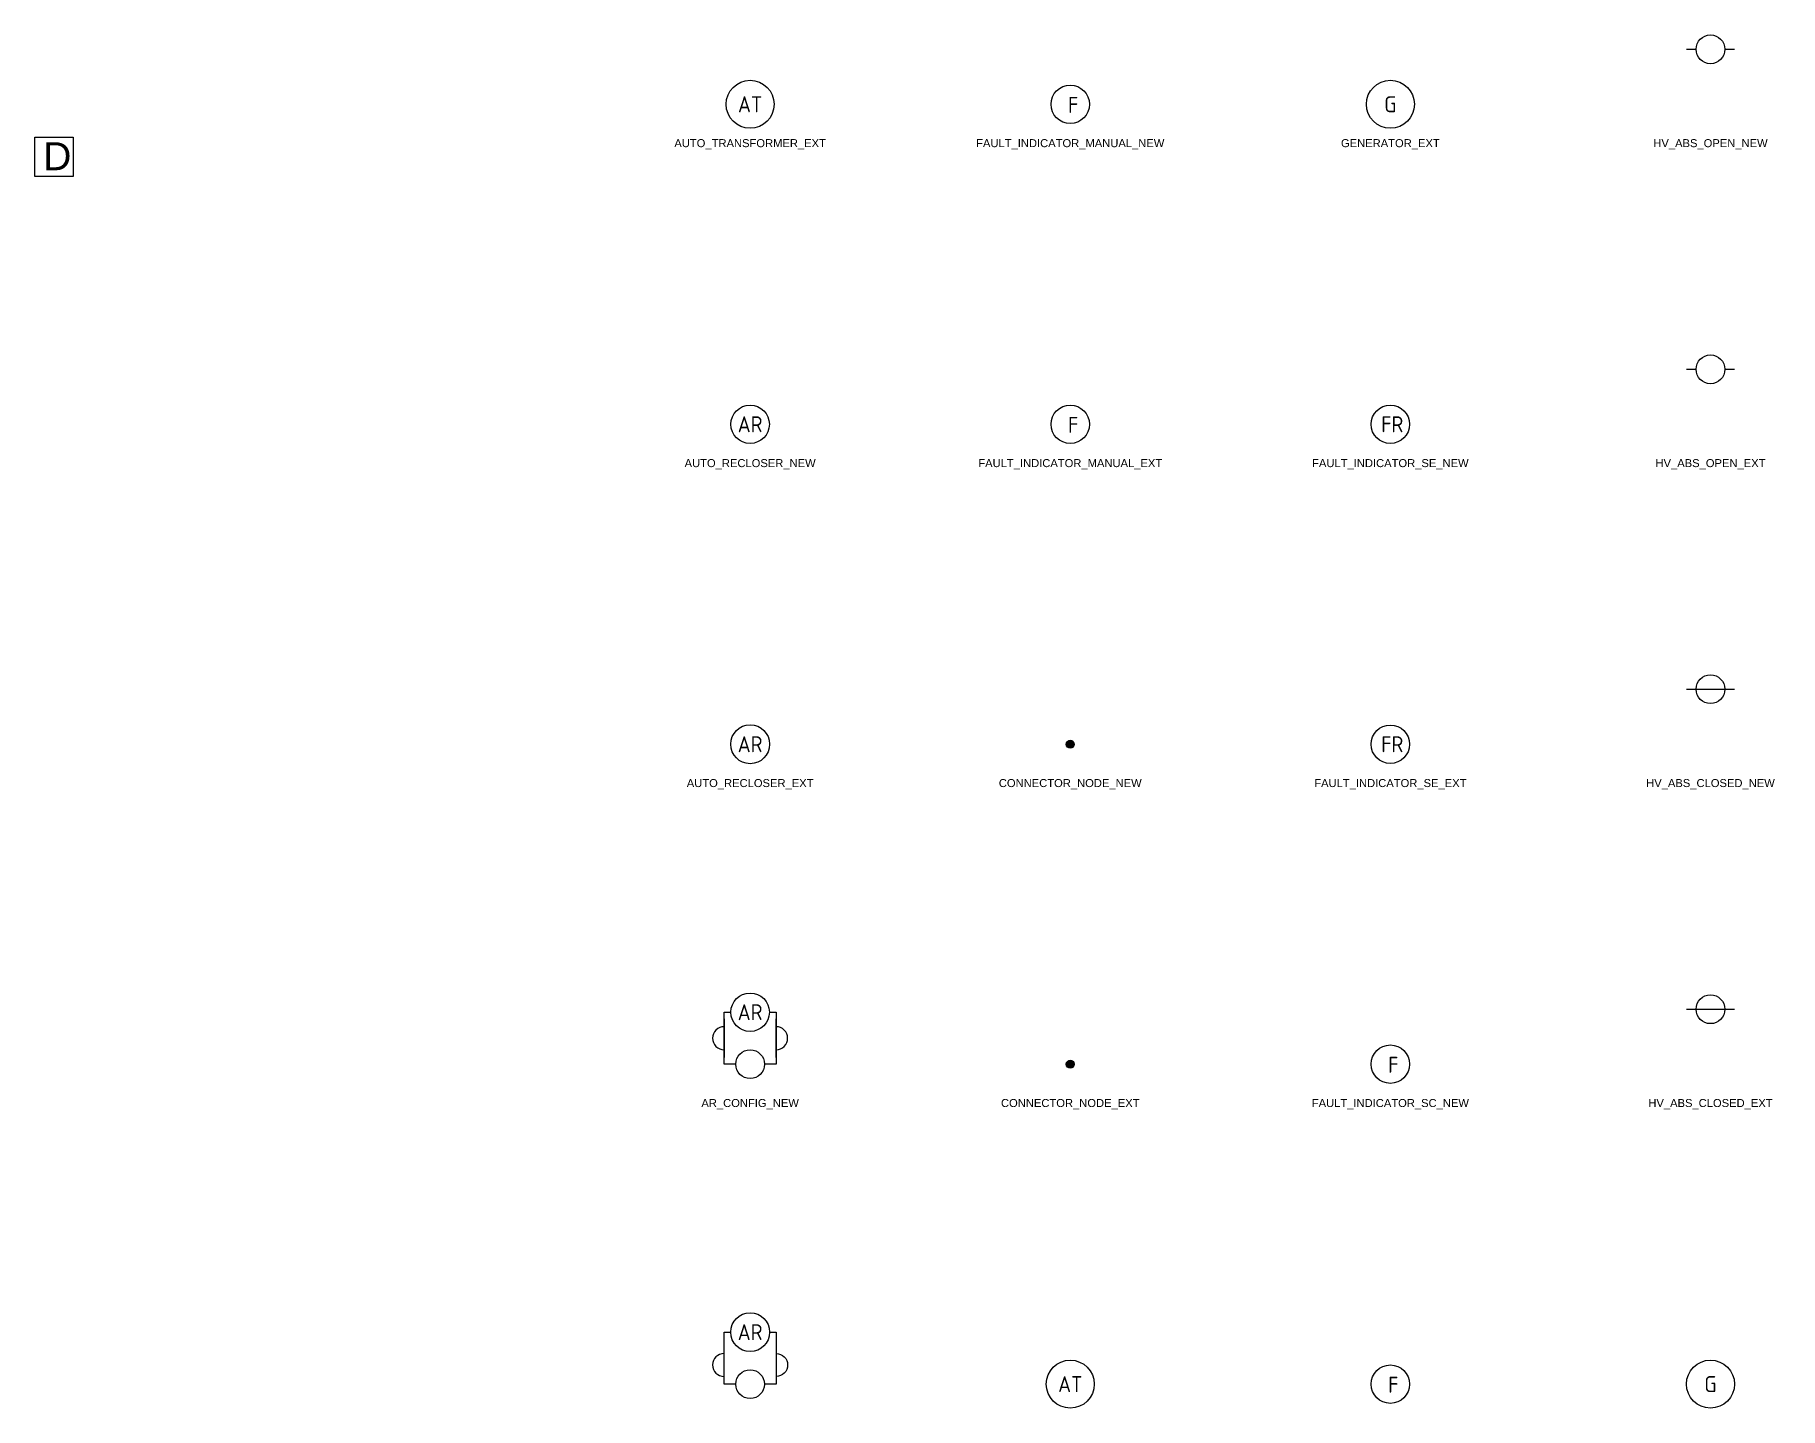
# Model space of a CAD drawing. Header units: metres. Extents: x -282 to 3977, y 160 to 949.
# Drawn here: x -50.1 to 168, y 650.9 to 822.6 of the extents above; entities that cross this region are included whole.
import ezdxf
from ezdxf.enums import TextEntityAlignment as Align

# ---------------------------------------------------------------- set-up
doc = ezdxf.new("R2010")
doc.units = ezdxf.units.M
doc.layers.get('0').update_dxf_attribs({"color": 6})
for name, color, linetype in [('Equip_HV_NEW', 2, 'Continuous'), ('Equip_SP_HV_EXT', 7, 'Continuous'), ('Equip_SP_HV_NEW', 2, 'Continuous'), ('Notes', 7, 'Continuous'), ('Notes_SP_MISC', 7, 'Continuous')]:
    doc.layers.add(name, color=color, linetype=linetype)
doc.styles.add('ARIAL', font='ARIAL.TTF', dxfattribs={"height": 2})
doc.styles.add('HVSW_LABEL', font='ARIAL.TTF', dxfattribs={"height": 3.5})
doc.styles.add('iecISOCP', font='isocp.shx')
doc.styles.add('iecRoadName', font='ARIAL.TTF', dxfattribs={"height": 3.5})
doc.styles.get("Standard").update_dxf_attribs({"font": 'ARIAL.TTF'})
doc.styles.add('SWITCH_LABEL', font='ARIAL.TTF', dxfattribs={"height": 2.5})

# ---------------------------------------------------------------- blocks, each defined once
blk = doc.blocks.new('*U115')
for points in [[(-1.79, 0), (-3.25, 0), (-3.25, 6.5), (-2.43, 6.5)], [(2.43, 6.5), (3.25, 6.5), (3.25, 0), (1.79, 0)]]:
    blk.add_lwpolyline(points)
at = {"flags": 128}
for points in [[(-3.25, 3.84, 1), (-3.25, 0.96, 1)], [(3.25, 3.84, -1), (3.25, 0.96, -0.170677)]]:
    blk.add_lwpolyline(points, format="xyb", dxfattribs=at)
for centre, radius in [((0, 6.5), 2.43), ((0, 0), 1.79)]:
    blk.add_circle(centre, radius)
at = {"insert": (0, 6.5), "char_height": 2, "width": 3.6298, "attachment_point": 5}
blk.add_mtext('{\\Fisocp|c0;AR}', dxfattribs=at)
at = {"style": 'ARIAL', "flags": 8}
blk.add_attdef('ASSET_NUM2', text='', height=2.5, dxfattribs=at).set_placement((0, 9.41), align=Align.BOTTOM_CENTER)
blk.add_attdef('ASSET_NUM1', text='', height=2.5, dxfattribs=at).set_placement((-6.4, 2.34), align=Align.MIDDLE_RIGHT)
blk.add_attdef('ASSET_NUM3', text='', height=2.5, dxfattribs=at).set_placement((5.71, 2.38), align=Align.MIDDLE_LEFT)
at = {"flags": 1}
blk.add_attdef('Z', (-3.25, 0), '', height=0.2, dxfattribs=at)
at = {"style": 'ARIAL', "flags": 8}
blk.add_attdef('ASSET_NUM4', text='', height=2.5, dxfattribs=at).set_placement((0, -3.1), align=Align.TOP_CENTER)
blk = doc.blocks.new('*U99')
for p, q in [((-6, 0), (-4.8, 0)), ((-1.2, 0), (0, 0))]:
    blk.add_line(p, q)
blk.add_circle((-3, 0), 1.8)
for tag, height, flags, p in [('ASSET_NUM', 3.5, 8, (2, 2)), ('STREET_CODE', 0.2, 9, (1.5, 0)), ('ACTUAL_STATUS', 0.2, 9, (1.5, -0.2)), ('CONSTRUCTED_VOLTAGE', 0.2, 9, (1.5, -0.4)), ('OPERATING_VOLTAGE', 0.2, 9, (1.5, -0.8)), ('ORIENTATION', 0.2, 9, (1.5, -1)), ('OWNED_BY', 0.2, 9, (1.5, -1.2)), ('STATE', 0.2, 9, (1.5, -1.4)), ('SWITCH_TYPE', 0.2, 9, (1.5, -1.6)), ('SUBURB', 0.2, 9, (1.5, -2.2)), ('NO_PHASES', 0.2, 9, (1.5, -0.6)), ('USAGE', 0.2, 9, (1.5, -1.8)), ('LEGEND', 0.2, 9, (1.5, -2)), ('STREETNAME', 0.2, 9, (1.5, -2.4)), ('OPERATED_BY', 0.2, 9, (1.5, -3.2)), ('Z', 0.2, 1, (1.5, -3.6)), ('LOCATION', 0.2, 9, (1.5, -2.6)), ('NOTES', 0.2, 9, (1.5, -2.8)), ('MAINTAINED_BY', 0.2, 9, (1.5, -3)), ('LABEL_ALIGNMENT', 0.2, 9, (1.5, -3.4))]:
    blk.add_attdef(tag, text='', height=height, dxfattribs=dict(flags=flags)).set_placement(p, align=Align.MIDDLE_LEFT)
blk = doc.blocks.new('*U107')
blk.add_line((0, 0), (-4.8, 0))
blk.add_lwpolyline([(-0.96, 0, 0.414214), (-2.4, 1.44, 0.414214), (-3.84, 0)], format="xyb")
for tag, height, flags, p in [('ASSET_NUM', 3.5, 8, (2, 2)), ('STREET_CODE', 0.2, 9, (1.5, 0)), ('ACTUAL_STATUS', 0.2, 9, (1.5, -0.2)), ('CONSTRUCTED_VOLTAGE', 0.2, 9, (1.5, -0.4)), ('OPERATING_VOLTAGE', 0.2, 9, (1.5, -0.8)), ('ORIENTATION', 0.2, 9, (1.5, -1)), ('OWNED_BY', 0.2, 9, (1.5, -1.2)), ('OPERATED_BY', 0.2, 9, (1.5, -1.4)), ('STATE', 0.2, 9, (1.5, -1.8)), ('SWITCH_TYPE', 0.2, 9, (1.5, -2)), ('NO_PHASES', 0.2, 9, (1.5, -0.6)), ('MAINTAINED_BY', 0.2, 9, (1.5, -1.6)), ('USAGE', 0.2, 9, (1.5, -2.2)), ('SUBURB', 0.2, 9, (1.5, -2.6)), ('STREETNAME', 0.2, 9, (1.5, -2.8)), ('Z', 0.2, 1, (1.5, -3.6)), ('LEGEND', 0.2, 9, (1.5, -2.4)), ('LOCATION', 0.2, 9, (1.5, -3)), ('NOTES', 0.2, 9, (1.5, -3.2)), ('LABEL_ALIGNMENT', 0.2, 9, (1.5, -3.4))]:
    blk.add_attdef(tag, text='', height=height, dxfattribs=dict(flags=flags)).set_placement(p, align=Align.MIDDLE_LEFT)
blk = doc.blocks.new('*U108')
blk.add_line((0, 0), (-4.8, 0))
blk.add_lwpolyline([(-0.96, 0, 0.414214), (-2.4, 1.44, 0.414214), (-3.84, 0)], format="xyb")
for tag, height, flags, p in [('ASSET_NUM', 3.5, 8, (2, 2)), ('STREET_CODE', 0.2, 9, (1.5, 0)), ('ACTUAL_STATUS', 0.2, 9, (1.5, -0.2)), ('CONSTRUCTED_VOLTAGE', 0.2, 9, (1.5, -0.4)), ('OPERATING_VOLTAGE', 0.2, 9, (1.5, -0.8)), ('ORIENTATION', 0.2, 9, (1.5, -1)), ('OWNED_BY', 0.2, 9, (1.5, -1.2)), ('OPERATED_BY', 0.2, 9, (1.5, -1.4)), ('STATE', 0.2, 9, (1.5, -1.8)), ('SWITCH_TYPE', 0.2, 9, (1.5, -2)), ('NO_PHASES', 0.2, 9, (1.5, -0.6)), ('MAINTAINED_BY', 0.2, 9, (1.5, -1.6)), ('USAGE', 0.2, 9, (1.5, -2.2)), ('SUBURB', 0.2, 9, (1.5, -2.6)), ('STREETNAME', 0.2, 9, (1.5, -2.8)), ('Z', 0.2, 1, (1.5, -3.6)), ('LEGEND', 0.2, 9, (1.5, -2.4)), ('LOCATION', 0.2, 9, (1.5, -3)), ('NOTES', 0.2, 9, (1.5, -3.2)), ('LABEL_ALIGNMENT', 0.2, 9, (1.5, -3.4))]:
    blk.add_attdef(tag, text='', height=height, dxfattribs=dict(flags=flags)).set_placement(p, align=Align.MIDDLE_LEFT)
blk = doc.blocks.new('*U92')
blk.add_wipeout([(0, 2.4), (-0.3, 2.38), (-0.6, 2.32), (-0.88, 2.23), (-1.16, 2.1), (-1.41, 1.94), (-1.64, 1.75), (-1.85, 1.53), (-2.03, 1.29), (-2.17, 1.02), (-2.28, 0.74), (-2.36, 0.45), (-2.4, 0.15), (-2.4, -0.15), (-2.36, -0.45), (-2.28, -0.74), (-2.17, -1.02), (-2.03, -1.29), (-1.85, -1.53), (-1.64, -1.75), (-1.41, -1.94), (-1.16, -2.1), (-0.88, -2.23), (-0.6, -2.32), (-0.3, -2.38), (0, -2.4), (0.3, -2.38), (0.6, -2.32), (0.88, -2.23), (1.16, -2.1), (1.41, -1.94), (1.64, -1.75), (1.85, -1.53), (2.03, -1.29), (2.17, -1.02), (2.28, -0.74), (2.36, -0.45), (2.4, -0.15), (2.4, 0.15), (2.36, 0.45), (2.28, 0.74), (2.17, 1.02), (2.03, 1.29), (1.85, 1.53), (1.64, 1.75), (1.41, 1.94), (1.16, 2.1), (0.88, 2.23), (0.6, 2.32), (0.3, 2.38)])
blk.add_circle((0, 0), 2.4)
at = {"insert": (0, 0), "char_height": 2, "width": 3.6298, "attachment_point": 5}
blk.add_mtext('{\\Fisocp|c0;AR}', dxfattribs=at)
for tag, height, flags, p in [('ASSET_NUM', 2.5, 8, (2, 2)), ('STREET_CODE', 0.2, 9, (1.5, 0)), ('CONSTRUCTED_VOLTAGE', 0.2, 9, (1.5, -0.2)), ('OPERATING_VOLTAGE', 0.2, 9, (1.5, -0.6)), ('ORIENTATION', 0.2, 9, (1.5, -0.8)), ('OWNED_BY', 0.2, 9, (1.5, -1)), ('OPERATED_BY', 0.2, 9, (1.5, -1.2)), ('STATE', 0.2, 9, (1.5, -1.6)), ('SUBURB', 0.2, 9, (1.5, -2.2)), ('NO_PHASES', 0.2, 9, (1.5, -0.4)), ('MAINTAINED_BY', 0.2, 9, (1.5, -1.4)), ('USAGE', 0.2, 9, (1.5, -1.8)), ('LEGEND', 0.2, 9, (1.5, -2)), ('ACTUAL_STATUS', 0.2, 9, (1.5, -3.2)), ('STREETNAME', 0.2, 9, (1.5, -2.4)), ('Z', 0.2, 1, (1.5, -3.4)), ('LOCATION', 0.2, 9, (1.5, -2.6)), ('NOTES', 0.2, 9, (1.5, -2.8)), ('LABEL_ALIGNMENT', 0.2, 9, (1.5, -3))]:
    blk.add_attdef(tag, text='', height=height, dxfattribs=dict(flags=flags)).set_placement(p, align=Align.MIDDLE_LEFT)
blk = doc.blocks.new('*U114')
blk.add_lwpolyline([(-1.8, 0), (-3.25, 0), (-3.25, 6.5), (3.25, 6.5), (3.25, 0), (1.8, 0)])
at = {"color": 0, "linetype": 'ByBlock'}
for name, p, rotation in [('*U107', (-3.25, 5.65), 90), ('*U108', (3.25, 0.85), 270), ('*U99', (-3, 0), 180)]:
    blk.add_blockref(name, p, dxfattribs=dict(at, rotation=rotation))
at = {"color": 0, "linetype": 'ByBlock', "flags": 9}
for tag, p in [('SUBURB', (15.19, 15.55)), ('STREETNAME', (15.19, 15.35)), ('LEGEND', (15.22, 15.83)), ('ACTUAL_STATUS1', (15.17, 13.82)), ('CONSTRUCTED_VOLTAGE1', (15.17, 14.27)), ('OPERATING_VOLTAGE1', (15.17, 14.5)), ('STATE1', (15.17, 13.59)), ('OPERATED_BY1', (15.17, 13.16)), ('LABEL_ALIGNMENT1', (15.17, 14.03)), ('MAINTAINED_BY1', (15.17, 13.38)), ('LOCATION', (15.19, 15.15)), ('NOTES', (15.19, 14.95)), ('ACTUAL_STATUS2', (15.17, 12.06)), ('TYPE2', (15.17, 11.65)), ('OPERATING_VOLTAGE2', (15.17, 12.73)), ('CONSTRUCTED_VOLTAGE2', (15.17, 12.51)), ('STATE2', (15.17, 11.85)), ('OPERATED_BY2', (15.17, 11.22)), ('LABEL_ALIGNMENT2', (15.17, 12.29)), ('MAINTAINED_BY2', (15.17, 11.43)), ('ACTUAL_STATUS3', (15.17, 10.12)), ('TYPE3', (15.17, 9.69)), ('OPERATING_VOLTAGE3', (15.17, 10.78)), ('CONSTRUCTED_VOLTAGE3', (15.17, 10.55)), ('STATE3', (15.17, 9.9)), ('OPERATED_BY3', (15.17, 9.26)), ('OPERATING_VOLTAGE4', (15.17, 8.82)), ('LABEL_ALIGNMENT3', (15.17, 10.33)), ('MAINTAINED_BY3', (15.17, 9.47)), ('ACTUAL_STATUS4', (15.17, 8.18)), ('TYPE4', (15.17, 7.73)), ('CONSTRUCTED_VOLTAGE4', (15.17, 8.61)), ('STATE4', (15.17, 7.95)), ('OPERATED_BY4', (15.17, 7.3)), ('LABEL_ALIGNMENT4', (15.17, 8.39)), ('MAINTAINED_BY4', (15.17, 7.52))]:
    blk.add_attdef(tag, text='', height=0.2, dxfattribs=at).set_placement(p, align=Align.MIDDLE_LEFT)
for tag, p in [('USAGE', (5.5, 4.04)), ('ORIENTATION', (5.5, 3.72))]:
    blk.add_attdef(tag, p, '', height=0.2, dxfattribs=at)
at = {"flags": 1}
blk.add_attdef('Z', (-3.25, 0), '', height=0.2, dxfattribs=at)
at = {"layer": 'Equip_HV_NEW', "color": 0, "linetype": 'ByBlock', "style": 'ARIAL', "flags": 8}
blk.add_attdef('ASSET_NUM2', text='', height=2.5, dxfattribs=at).set_placement((-0.09, 9.43), align=Align.BOTTOM_CENTER)
blk.add_attdef('ASSET_NUM1', text='', height=2.5, dxfattribs=at).set_placement((-6.27, 2.47), align=Align.MIDDLE_RIGHT)
blk.add_attdef('ASSET_NUM3', text='', height=2.5, dxfattribs=at).set_placement((5.9, 2.53), align=Align.MIDDLE_LEFT)
blk.add_attdef('ASSET_NUM4', text='', height=2.5, dxfattribs=at).set_placement((-0.09, -2.76), align=Align.TOP_CENTER)
at = {"color": 0, "linetype": 'ByBlock'}
blk.add_blockref('*U92', (0, 6.5), dxfattribs=at)
blk = doc.blocks.new('*U87')
blk.add_wipeout([(0, 2.43), (-0.3, 2.41), (-0.6, 2.35), (-0.89, 2.26), (-1.17, 2.13), (-1.42, 1.96), (-1.66, 1.77), (-1.87, 1.55), (-2.05, 1.3), (-2.19, 1.04), (-2.31, 0.75), (-2.38, 0.46), (-2.42, 0.16), (-2.42, -0.15), (-2.38, -0.45), (-2.31, -0.75), (-2.2, -1.03), (-2.05, -1.3), (-1.87, -1.54), (-1.66, -1.77), (-1.43, -1.96), (-1.17, -2.12), (-0.9, -2.25), (-0.61, -2.35), (-0.31, -2.41), (0, -2.43), (0.3, -2.41), (0.6, -2.35), (0.89, -2.26), (1.17, -2.13), (1.42, -1.96), (1.66, -1.77), (1.87, -1.55), (2.05, -1.3), (2.19, -1.04), (2.31, -0.75), (2.38, -0.46), (2.42, -0.16), (2.42, 0.15), (2.38, 0.45), (2.31, 0.75), (2.2, 1.03), (2.05, 1.3), (1.87, 1.54), (1.66, 1.77), (1.43, 1.96), (1.17, 2.12), (0.9, 2.25), (0.61, 2.35), (0.31, 2.41)])
blk.add_circle((0, 0), 2.43)
at = {"insert": (0, 0), "char_height": 2, "width": 3.6298, "attachment_point": 5}
blk.add_mtext('{\\Fisocp|c0;AR}', dxfattribs=at)
at = {"style": 'SWITCH_LABEL'}
for tag, height, flags, p in [('ASSET_NUM', 2.5, 8, (2, 2)), ('STREET_CODE', 0.2, 9, (0, -0.2))]:
    blk.add_attdef(tag, text='', height=height, dxfattribs=dict(at, flags=flags)).set_placement(p, align=Align.MIDDLE_LEFT)
at = {"flags": 1}
blk.add_attdef('Z', (0, 0), '', height=0.2, dxfattribs=at)
at = {"flags": 9}
for tag, p in [('CONSTRUCTED_VOLTAGE', (0, -0.4)), ('OPERATING_VOLTAGE', (0, -0.8)), ('ORIENTATION', (0, -1)), ('OWNED_BY', (0, -1.2)), ('STATE', (0, -1.4)), ('STREETNAME', (0, -2.2)), ('NO_PHASES', (0, -0.6)), ('USAGE', (0, -1.6)), ('LEGEND', (0, -1.8)), ('LOCATION', (0, -2)), ('SUBURB', (0, -2.4)), ('NOTES', (0, -2.6))]:
    blk.add_attdef(tag, text='', height=0.2, dxfattribs=at).set_placement(p, align=Align.MIDDLE_LEFT)
blk = doc.blocks.new('AUTO_TRANSFORMER_EXT')
blk.add_wipeout([(0, 3), (-0.38, 2.98), (-0.75, 2.91), (-1.1, 2.79), (-1.45, 2.63), (-1.76, 2.43), (-2.05, 2.19), (-2.31, 1.91), (-2.53, 1.61), (-2.71, 1.28), (-2.85, 0.93), (-2.95, 0.56), (-2.99, 0.19), (-2.99, -0.19), (-2.95, -0.56), (-2.85, -0.93), (-2.71, -1.28), (-2.53, -1.61), (-2.31, -1.91), (-2.05, -2.19), (-1.76, -2.43), (-1.45, -2.63), (-1.1, -2.79), (-0.75, -2.91), (-0.38, -2.98), (0, -3), (0.38, -2.98), (0.75, -2.91), (1.1, -2.79), (1.45, -2.63), (1.76, -2.43), (2.05, -2.19), (2.31, -1.91), (2.53, -1.61), (2.71, -1.28), (2.85, -0.93), (2.95, -0.56), (2.99, -0.19), (2.99, 0.19), (2.95, 0.56), (2.85, 0.93), (2.71, 1.28), (2.53, 1.61), (2.31, 1.91), (2.05, 2.19), (1.76, 2.43), (1.45, 2.63), (1.1, 2.79), (0.75, 2.91), (0.38, 2.98)])
blk.add_circle((0, 0), 3)
at = {"insert": (0, 0), "char_height": 2, "width": 3.6298, "attachment_point": 5}
blk.add_mtext('{\\Fisocp|c0;AT}', dxfattribs=at)
at = {"style": 'SWITCH_LABEL'}
for tag, height, flags, p in [('ASSET_NUM', 2.5, 8, (2, 2)), ('STREET_CODE', 0.2, 9, (0, -0.2))]:
    blk.add_attdef(tag, text='', height=height, dxfattribs=dict(at, flags=flags)).set_placement(p, align=Align.MIDDLE_LEFT)
at = {"flags": 1}
blk.add_attdef('Z', (0, 0), '', height=0.2, dxfattribs=at)
at = {"flags": 9}
for tag, p in [('CONSTRUCTED_VOLTAGE', (0, -0.4)), ('OPERATING_VOLTAGE', (0, -0.8)), ('ORIENTATION', (0, -1)), ('OWNED_BY', (0, -1.2)), ('STATE', (0, -1.6)), ('NO_PHASES', (0, -0.6)), ('REGULATOR_TYPE', (0, -1.4)), ('USAGE', (0, -1.8)), ('LEGEND', (0, -2)), ('LOCATION', (0, -2.2)), ('STREETNAME', (0, -2.4)), ('SUBURB', (0, -2.6)), ('NOTES', (0, -2.8))]:
    blk.add_attdef(tag, text='', height=0.2, dxfattribs=at).set_placement(p, align=Align.MIDDLE_LEFT)
blk = doc.blocks.new('*U93')
blk.add_wipeout([(0, 3), (-0.38, 2.98), (-0.75, 2.91), (-1.1, 2.79), (-1.45, 2.63), (-1.76, 2.43), (-2.05, 2.19), (-2.31, 1.91), (-2.53, 1.61), (-2.71, 1.28), (-2.85, 0.93), (-2.95, 0.56), (-2.99, 0.19), (-2.99, -0.19), (-2.95, -0.56), (-2.85, -0.93), (-2.71, -1.28), (-2.53, -1.61), (-2.31, -1.91), (-2.05, -2.19), (-1.76, -2.43), (-1.45, -2.63), (-1.1, -2.79), (-0.75, -2.91), (-0.38, -2.98), (0, -3), (0.38, -2.98), (0.75, -2.91), (1.1, -2.79), (1.45, -2.63), (1.76, -2.43), (2.05, -2.19), (2.31, -1.91), (2.53, -1.61), (2.71, -1.28), (2.85, -0.93), (2.95, -0.56), (2.99, -0.19), (2.99, 0.19), (2.95, 0.56), (2.85, 0.93), (2.71, 1.28), (2.53, 1.61), (2.31, 1.91), (2.05, 2.19), (1.76, 2.43), (1.45, 2.63), (1.1, 2.79), (0.75, 2.91), (0.38, 2.98)])
blk.add_circle((0, 0), 3)
at = {"insert": (0, 0), "char_height": 2, "width": 3.6298, "attachment_point": 5}
blk.add_mtext('{\\Fisocp|c0;AT}', dxfattribs=at)
for tag, height, flags, p in [('ASSET_NUM', 2.5, 8, (2, 2)), ('STREET_CODE', 0.2, 9, (1.5, 0)), ('CONSTRUCTED_VOLTAGE', 0.2, 9, (1.5, -0.2)), ('OPERATING_VOLTAGE', 0.2, 9, (1.5, -0.6)), ('ORIENTATION', 0.2, 9, (1.5, -0.8)), ('OWNED_BY', 0.2, 9, (1.5, -1)), ('OPERATED_BY', 0.2, 9, (1.5, -1.2)), ('STATE', 0.2, 9, (1.5, -1.8)), ('NO_PHASES', 0.2, 9, (1.5, -0.4)), ('MAINTAINED_BY', 0.2, 9, (1.5, -1.4)), ('REGULATOR_TYPE', 0.2, 9, (1.5, -1.6)), ('USAGE', 0.2, 9, (1.5, -2)), ('LEGEND', 0.2, 9, (1.5, -2.2)), ('SUBURB', 0.2, 9, (1.5, -2.4)), ('STREETNAME', 0.2, 9, (1.5, -2.6)), ('Z', 0.2, 1, (1.5, -3.4)), ('LOCATION', 0.2, 9, (1.5, -2.8)), ('NOTES', 0.2, 9, (1.5, -3)), ('LABEL_ALIGNMENT', 0.2, 9, (1.5, -3.2))]:
    blk.add_attdef(tag, text='', height=height, dxfattribs=dict(flags=flags)).set_placement(p, align=Align.MIDDLE_LEFT)
blk = doc.blocks.new('CONNECTOR_NODE_EXT')
h = blk.add_hatch(color=256)
edge = h.paths.add_edge_path()
edge.add_arc((0, 0), 0.5, 0, 360)
blk.add_circle((0, 0), 0.5)
at = {"flags": 1}
blk.add_attdef('Z', (0, 0), '', height=0.2, dxfattribs=at)
at = {"flags": 9}
for tag, p in [('CONNECTOR_TYPE', (0, 0)), ('CONSTRUCTED_VOLTAGE', (0, -0.2)), ('OPERATING_VOLTAGE', (0, -0.6)), ('ORIENTATION', (0, -0.8)), ('SUBTYPE', (0, -1)), ('NO_PHASES', (0, -0.4)), ('USAGE', (0, -1.2)), ('NOTES', (0, -1.4))]:
    blk.add_attdef(tag, text='', height=0.2, dxfattribs=at).set_placement(p, align=Align.MIDDLE_LEFT)
blk = doc.blocks.new('CONNECTOR_NODE_NEW')
h = blk.add_hatch(color=256)
edge = h.paths.add_edge_path()
edge.add_arc((0, 0), 0.5, 0, 360)
blk.add_circle((0, 0), 0.5)
at = {"flags": 1}
blk.add_attdef('Z', (0, 0), '', height=0.2, dxfattribs=at)
at = {"flags": 9}
for tag, p in [('CONNECTOR_TYPE', (0, 0)), ('CONSTRUCTED_VOLTAGE', (0, -0.2)), ('OPERATING_VOLTAGE', (0, -0.6)), ('ORIENTATION', (0, -0.8)), ('SUBTYPE', (0, -1)), ('NO_PHASES', (0, -0.4)), ('USAGE', (0, -1.2)), ('NOTES', (0, -1.4))]:
    blk.add_attdef(tag, text='', height=0.2, dxfattribs=at).set_placement(p, align=Align.MIDDLE_LEFT)
blk = doc.blocks.new('*U94')
blk.add_circle((0, 0), 2.4)
at = {"insert": (-0.28, 0.92), "char_height": 2, "width": 1.2998, "attachment_point": 1, "style": 'iecISOCP'}
blk.add_mtext('F', dxfattribs=at)
for tag, height, flags, p in [('ASSET_NUM', 2.5, 8, (2, 2)), ('STREET_CODE', 0.2, 9, (1.5, 0)), ('CONSTRUCTED_VOLTAGE', 0.2, 9, (1.5, -0.2)), ('OPERATING_VOLTAGE', 0.2, 9, (1.5, -0.8)), ('ORIENTATION', 0.2, 9, (1.5, -1)), ('OWNED_BY', 0.2, 9, (1.5, -1.2)), ('STATE', 0.2, 9, (1.5, -1.4)), ('STREETNAME', 0.2, 9, (1.5, -2.2)), ('FLITE_NUMBER', 0.2, 9, (1.5, -0.4)), ('USAGE', 0.2, 9, (1.5, -1.6)), ('LEGEND', 0.2, 9, (1.5, -1.8)), ('LOCATION', 0.2, 9, (1.5, -2)), ('INDICATOR_TYPE', 0.2, 9, (1.5, -0.6)), ('SUBURB', 0.2, 9, (1.5, -2.4)), ('Z', 0.2, 1, (1.5, -2.8)), ('NOTES', 0.2, 9, (1.5, -2.6))]:
    blk.add_attdef(tag, text='', height=height, dxfattribs=dict(flags=flags)).set_placement(p, align=Align.MIDDLE_LEFT)
blk = doc.blocks.new('FAULT_INDICATOR_MANUAL_NEW')
blk.add_circle((0, 0), 2.4)
at = {"insert": (-0.28, 0.92), "char_height": 2, "width": 1.2998, "attachment_point": 1, "style": 'iecISOCP'}
blk.add_mtext('F', dxfattribs=at)
for tag, height, flags, p in [('ASSET_NUM', 2.5, 8, (2, 2)), ('STREET_CODE', 0.2, 9, (1.5, 0)), ('CONSTRUCTED_VOLTAGE', 0.2, 9, (1.5, -0.2)), ('OPERATING_VOLTAGE', 0.2, 9, (1.5, -0.8)), ('ORIENTATION', 0.2, 9, (1.5, -1)), ('OWNED_BY', 0.2, 9, (1.5, -1.2)), ('OPERATED_BY', 0.2, 9, (1.5, -1.4)), ('STATE', 0.2, 9, (1.5, -2)), ('FLITE_NUMBER', 0.2, 9, (1.5, -0.4)), ('MAINTAINED_BY', 0.2, 9, (1.5, -1.6)), ('NUMBER_OF_PHASES', 0.2, 9, (1.5, -1.8)), ('USAGE', 0.2, 9, (1.5, -2.2)), ('INDICATOR_TYPE', 0.2, 9, (1.5, -0.6)), ('SUBURB', 0.2, 9, (1.5, -2.6)), ('STREETNAME', 0.2, 9, (1.5, -2.8)), ('Z', 0.2, 1, (1.5, -3.4)), ('LEGEND', 0.2, 9, (1.5, -2.4)), ('LOCATION', 0.2, 9, (1.5, -3)), ('NOTES', 0.2, 9, (1.5, -3.2))]:
    blk.add_attdef(tag, text='', height=height, dxfattribs=dict(flags=flags)).set_placement(p, align=Align.MIDDLE_LEFT)
blk = doc.blocks.new('FAULT_INDICATOR_SC_EXT')
blk.add_circle((0, 0), 2.4)
at = {"insert": (-0.28, 0.92), "char_height": 2, "width": 1.2998, "attachment_point": 1, "style": 'iecISOCP'}
blk.add_mtext('F', dxfattribs=at)
at = {"style": 'SWITCH_LABEL'}
for tag, height, flags, p in [('ASSET_NUM', 2.5, 8, (2, 2)), ('STREET_CODE', 0.2, 9, (0, -0.2))]:
    blk.add_attdef(tag, text='', height=height, dxfattribs=dict(at, flags=flags)).set_placement(p, align=Align.MIDDLE_LEFT)
at = {"flags": 1}
blk.add_attdef('Z', (0, 0), '', height=0.2, dxfattribs=at)
at = {"flags": 9}
for tag, p in [('CONSTRUCTED_VOLTAGE', (0, -0.4)), ('OPERATING_VOLTAGE', (0, -1)), ('ORIENTATION', (0, -1.2)), ('OWNED_BY', (0, -1.4)), ('STATE', (0, -1.6)), ('FLITE_NUMBER', (0, -0.6)), ('USAGE', (0, -1.8)), ('LEGEND', (0, -2)), ('LOCATION', (0, -2.2)), ('INDICATOR_TYPE', (0, -0.8)), ('STREETNAME', (0, -2.4)), ('SUBURB', (0, -2.6)), ('NOTES', (0, -2.8))]:
    blk.add_attdef(tag, text='', height=0.2, dxfattribs=at).set_placement(p, align=Align.MIDDLE_LEFT)
blk = doc.blocks.new('FAULT_INDICATOR_SC_NEW')
blk.add_circle((0, 0), 2.4)
at = {"insert": (-0.28, 0.92), "char_height": 2, "width": 1.2998, "attachment_point": 1, "style": 'iecISOCP'}
blk.add_mtext('F', dxfattribs=at)
for tag, height, flags, p in [('ASSET_NUM', 2.5, 8, (2, 2)), ('STREET_CODE', 0.2, 9, (1.5, 0)), ('CONSTRUCTED_VOLTAGE', 0.2, 9, (1.5, -0.2)), ('OPERATING_VOLTAGE', 0.2, 9, (1.5, -0.8)), ('ORIENTATION', 0.2, 9, (1.5, -1)), ('OWNED_BY', 0.2, 9, (1.5, -1.2)), ('OPERATED_BY', 0.2, 9, (1.5, -1.4)), ('STATE', 0.2, 9, (1.5, -2)), ('FLITE_NUMBER', 0.2, 9, (1.5, -0.4)), ('MAINTAINED_BY', 0.2, 9, (1.5, -1.6)), ('NUMBER_OF_PHASES', 0.2, 9, (1.5, -1.8)), ('USAGE', 0.2, 9, (1.5, -2.2)), ('INDICATOR_TYPE', 0.2, 9, (1.5, -0.6)), ('SUBURB', 0.2, 9, (1.5, -2.6)), ('STREETNAME', 0.2, 9, (1.5, -2.8)), ('Z', 0.2, 1, (1.5, -3.4)), ('LEGEND', 0.2, 9, (1.5, -2.4)), ('LOCATION', 0.2, 9, (1.5, -3)), ('NOTES', 0.2, 9, (1.5, -3.2))]:
    blk.add_attdef(tag, text='', height=height, dxfattribs=dict(flags=flags)).set_placement(p, align=Align.MIDDLE_LEFT)
blk = doc.blocks.new('FAULT_INDICATOR_SE_EXT')
blk.add_circle((0, 0), 2.4)
at = {"insert": (-1.15, 1), "char_height": 2, "width": 2.7042, "attachment_point": 1, "style": 'iecISOCP'}
blk.add_mtext('FR', dxfattribs=at)
for tag, height, flags, p in [('ASSET_NUM', 2.5, 8, (2, 2)), ('STREET_CODE', 0.2, 9, (1.5, 0)), ('CONSTRUCTED_VOLTAGE', 0.2, 9, (1.5, -0.2)), ('OPERATING_VOLTAGE', 0.2, 9, (1.5, -0.8)), ('ORIENTATION', 0.2, 9, (1.5, -1)), ('OWNED_BY', 0.2, 9, (1.5, -1.2)), ('OPERATED_BY', 0.2, 9, (1.5, -1.4)), ('STATE', 0.2, 9, (1.5, -2)), ('FLITE_NUMBER', 0.2, 9, (1.5, -0.4)), ('MAINTAINED_BY', 0.2, 9, (1.5, -1.6)), ('NUMBER_OF_PHASES', 0.2, 9, (1.5, -1.8)), ('USAGE', 0.2, 9, (1.5, -2.2)), ('INDICATOR_TYPE', 0.2, 9, (1.5, -0.6)), ('STREETNAME', 0.2, 9, (1.5, -2.8)), ('SUBURB', 0.2, 9, (1.5, -3)), ('Z', 0.2, 1, (1.5, -3.4)), ('LEGEND', 0.2, 9, (1.5, -2.4)), ('LOCATION', 0.2, 9, (1.5, -2.6)), ('NOTES', 0.2, 9, (1.5, -3.2))]:
    blk.add_attdef(tag, text='', height=height, dxfattribs=dict(flags=flags)).set_placement(p, align=Align.MIDDLE_LEFT)
blk = doc.blocks.new('*U95')
blk.add_circle((0, 0), 2.4)
at = {"insert": (-1.15, 1), "char_height": 2, "width": 2.7042, "attachment_point": 1, "style": 'iecISOCP'}
blk.add_mtext('FR', dxfattribs=at)
for tag, height, flags, p in [('ASSET_NUM', 2.5, 8, (2, 2)), ('STREET_CODE', 0.2, 9, (1.5, 0)), ('CONSTRUCTED_VOLTAGE', 0.2, 9, (1.5, -0.2)), ('OPERATING_VOLTAGE', 0.2, 9, (1.5, -0.8)), ('ORIENTATION', 0.2, 9, (1.5, -1)), ('OWNED_BY', 0.2, 9, (1.5, -1.2)), ('OPERATED_BY', 0.2, 9, (1.5, -1.4)), ('STATE', 0.2, 9, (1.5, -2)), ('FLITE_NUMBER', 0.2, 9, (1.5, -0.4)), ('MAINTAINED_BY', 0.2, 9, (1.5, -1.6)), ('NUMBER_OF_PHASES', 0.2, 9, (1.5, -1.8)), ('USAGE', 0.2, 9, (1.5, -2.2)), ('INDICATOR_TYPE', 0.2, 9, (1.5, -0.6)), ('SUBURB', 0.2, 9, (1.5, -2.6)), ('STREETNAME', 0.2, 9, (1.5, -2.8)), ('Z', 0.2, 1, (1.5, -3.4)), ('LEGEND', 0.2, 9, (1.5, -2.4)), ('LOCATION', 0.2, 9, (1.5, -3)), ('NOTES', 0.2, 9, (1.5, -3.2))]:
    blk.add_attdef(tag, text='', height=height, dxfattribs=dict(flags=flags)).set_placement(p, align=Align.MIDDLE_LEFT)
blk = doc.blocks.new('GENERATOR_EXT')
blk.add_wipeout([(0.01, 3), (-0.36, 2.98), (-0.73, 2.91), (-1.09, 2.79), (-1.44, 2.63), (-1.75, 2.43), (-2.05, 2.19), (-2.3, 1.92), (-2.53, 1.62), (-2.71, 1.29), (-2.85, 0.94), (-2.94, 0.57), (-2.99, 0.2), (-2.99, -0.18), (-2.95, -0.55), (-2.86, -0.92), (-2.72, -1.27), (-2.54, -1.6), (-2.32, -1.9), (-2.06, -2.18), (-1.77, -2.42), (-1.46, -2.62), (-1.12, -2.79), (-0.76, -2.9), (-0.39, -2.97), (-0.01, -3), (0.36, -2.98), (0.73, -2.91), (1.09, -2.79), (1.44, -2.63), (1.75, -2.43), (2.05, -2.19), (2.3, -1.92), (2.53, -1.62), (2.71, -1.29), (2.85, -0.94), (2.94, -0.57), (2.99, -0.2), (2.99, 0.18), (2.95, 0.55), (2.86, 0.92), (2.72, 1.27), (2.54, 1.6), (2.32, 1.9), (2.06, 2.18), (1.77, 2.42), (1.46, 2.62), (1.12, 2.79), (0.76, 2.9), (0.39, 2.97)])
blk.add_circle((0, 0), 3)
at = {"insert": (0, 0), "char_height": 2, "width": 1.1797, "attachment_point": 5, "style": 'iecISOCP'}
blk.add_mtext('G', dxfattribs=at)
at = {"style": 'SWITCH_LABEL'}
for tag, height, flags, p in [('ASSET_NUM', 2.5, 8, (2, 2)), ('STREET_CODE', 0.2, 9, (0, -0.2))]:
    blk.add_attdef(tag, text='', height=height, dxfattribs=dict(at, flags=flags)).set_placement(p, align=Align.MIDDLE_LEFT)
at = {"flags": 1}
blk.add_attdef('Z', (0, 0), '', height=0.2, dxfattribs=at)
at = {"flags": 9}
for tag, p in [('CONSTRUCTED_VOLTAGE', (0, -0.4)), ('OPERATING_VOLTAGE', (0, -0.8)), ('ORIENTATION', (0, -1)), ('OWNED_BY', (0, -1.2)), ('STATE', (0, -1.4)), ('STREETNAME', (0, -2)), ('SUBURB', (0, -2.2)), ('NO_PHASES', (0, -0.6)), ('USAGE', (0, -1.6)), ('LEGEND', (0, -1.8)), ('NOTES', (0, -2.4))]:
    blk.add_attdef(tag, text='', height=0.2, dxfattribs=at).set_placement(p, align=Align.MIDDLE_LEFT)
blk = doc.blocks.new('GENERATOR_NEW')
blk.add_circle((0, 0), 3)
at = {"insert": (0, 0), "char_height": 2, "width": 1.1797, "attachment_point": 5, "style": 'iecISOCP'}
blk.add_mtext('G', dxfattribs=at)
at = {"style": 'SWITCH_LABEL'}
for tag, height, flags, p in [('ASSET_NUM', 2.5, 8, (2, 2)), ('STREET_CODE', 0.2, 9, (0, -0.2))]:
    blk.add_attdef(tag, text='', height=height, dxfattribs=dict(at, flags=flags)).set_placement(p, align=Align.MIDDLE_LEFT)
at = {"flags": 1}
blk.add_attdef('Z', (0, 0), '', height=0.2, dxfattribs=at)
at = {"flags": 9}
for tag, p in [('OPERATING_VOLTAGE', (0, -0.6)), ('ORIENTATION', (0, -0.8)), ('OWNED_BY', (0, -1)), ('STATE', (0, -1.2)), ('SUBURB', (0, -1.8)), ('STREETNAME', (0, -2)), ('NO_PHASES', (0, -0.4)), ('USAGE', (0, -1.4)), ('LEGEND', (0, -1.6)), ('NOTES', (0, -2.2)), ('OPERATED_BY', (0, -2.63)), ('CONSTRUCTED_VOLTAGE', (0, -2.84)), ('MAINTAINED_BY', (0, -2.41))]:
    blk.add_attdef(tag, text='', height=0.2, dxfattribs=at).set_placement(p, align=Align.MIDDLE_LEFT)
blk = doc.blocks.new('HV_ABS_CLOSED_EXT')
blk.add_line((-3, 6.87), (3, 6.87))
blk.add_circle((0, 6.87), 1.8)
at = {"style": 'HVSW_LABEL'}
for tag, height, flags, p in [('ASSET_NUM', 3.5, 8, (2, 2)), ('STREET_CODE', 0.2, 9, (0, -0.2))]:
    blk.add_attdef(tag, text='', height=height, dxfattribs=dict(at, flags=flags)).set_placement(p, align=Align.MIDDLE_LEFT)
at = {"flags": 1}
blk.add_attdef('Z', (0, 0), '', height=0.2, dxfattribs=at)
at = {"flags": 9}
for tag, p in [('ACTUAL_STATUS', (0, -0.4)), ('CONSTRUCTED_VOLTAGE', (0, -0.6)), ('OPERATING_VOLTAGE', (0, -1)), ('ORIENTATION', (0, -1.2)), ('OWNED_BY', (0, -1.4)), ('STATE', (0, -1.6)), ('SWITCH_TYPE', (0, -1.8)), ('NO_PHASES', (0, -0.8)), ('USAGE', (0, -2)), ('LEGEND', (0, -2.2)), ('STREETNAME', (0, -2.6)), ('SUBURB', (0, -2.8)), ('LOCATION', (0, -2.4)), ('NOTES', (0, -3))]:
    blk.add_attdef(tag, text='', height=0.2, dxfattribs=at).set_placement(p, align=Align.MIDDLE_LEFT)
blk = doc.blocks.new('HV_ABS_CLOSED_NEW')
for p, q in [((-3, 6.88), (0, 6.88)), ((0, 6.88), (3, 6.88))]:
    blk.add_line(p, q)
blk.add_circle((0, 6.88), 1.8)
at = {"style": 'HVSW_LABEL'}
for tag, height, flags, p in [('ASSET_NUM', 3.5, 8, (2, 2)), ('STREET_CODE', 0.2, 9, (0, -0.2))]:
    blk.add_attdef(tag, text='', height=height, dxfattribs=dict(at, flags=flags)).set_placement(p, align=Align.MIDDLE_LEFT)
at = {"flags": 1}
blk.add_attdef('Z', (0, 0), '', height=0.2, dxfattribs=at)
at = {"flags": 9}
for tag, p in [('ACTUAL_STATUS', (0, -0.4)), ('CONSTRUCTED_VOLTAGE', (0, -0.6)), ('OPERATING_VOLTAGE', (0, -1)), ('ORIENTATION', (0, -1.2)), ('OWNED_BY', (0, -1.4)), ('STATE', (0, -1.6)), ('SWITCH_TYPE', (0, -1.8)), ('NO_PHASES', (0, -0.8)), ('USAGE', (0, -2)), ('LEGEND', (0, -2.2)), ('SUBURB', (0, -2.4)), ('STREETNAME', (0, -2.6)), ('OPERATED_BY', (0, -3.43)), ('LOCATION', (0, -2.8)), ('NOTES', (0, -3)), ('MAINTAINED_BY', (0, -3.22)), ('LABEL_ALIGNMENT', (0, -3.64))]:
    blk.add_attdef(tag, text='', height=0.2, dxfattribs=at).set_placement(p, align=Align.MIDDLE_LEFT)
blk = doc.blocks.new('HV_ABS_OPEN_EXT')
for p, q in [((-3, 6.87), (-1.8, 6.87)), ((1.8, 6.87), (3, 6.87))]:
    blk.add_line(p, q)
blk.add_circle((0, 6.87), 1.8)
for tag, height, flags, p in [('ASSET_NUM', 2.5, 8, (2, 2)), ('STREET_CODE', 0.2, 9, (1.5, 0)), ('ACTUAL_STATUS', 0.2, 9, (1.5, -0.2)), ('CONSTRUCTED_VOLTAGE', 0.2, 9, (1.5, -0.4)), ('OPERATING_VOLTAGE', 0.2, 9, (1.5, -0.8)), ('ORIENTATION', 0.2, 9, (1.5, -1)), ('OWNED_BY', 0.2, 9, (1.5, -1.2)), ('STATE', 0.2, 9, (1.5, -1.4)), ('SWITCH_TYPE', 0.2, 9, (1.5, -1.6)), ('NO_PHASES', 0.2, 9, (1.5, -0.6)), ('USAGE', 0.2, 9, (1.5, -1.8)), ('LEGEND', 0.2, 9, (1.5, -2)), ('LOCATION', 0.2, 9, (1.5, -2.2)), ('STREETNAME', 0.2, 9, (1.5, -2.4)), ('SUBURB', 0.2, 9, (1.5, -2.6)), ('OPERATED_BY', 0.2, 9, (1.5, -3.2)), ('Z', 0.2, 1, (1.5, -3.6)), ('NOTES', 0.2, 9, (1.5, -2.8)), ('MAINTAINED_BY', 0.2, 9, (1.5, -3)), ('LABEL_ALIGNMENT', 0.2, 9, (1.5, -3.4))]:
    blk.add_attdef(tag, text='', height=height, dxfattribs=dict(flags=flags)).set_placement(p, align=Align.MIDDLE_LEFT)
blk = doc.blocks.new('*U100')
for p, q in [((-3, 6.88), (-1.8, 6.88)), ((1.8, 6.88), (3, 6.88))]:
    blk.add_line(p, q)
blk.add_circle((0, 6.88), 1.8)
for tag, height, flags, p in [('ASSET_NUM', 3.5, 8, (2, 2)), ('STREET_CODE', 0.2, 9, (1.5, 0)), ('ACTUAL_STATUS', 0.2, 9, (1.5, -0.2)), ('CONSTRUCTED_VOLTAGE', 0.2, 9, (1.5, -0.4)), ('OPERATING_VOLTAGE', 0.2, 9, (1.5, -0.8)), ('ORIENTATION', 0.2, 9, (1.5, -1)), ('OWNED_BY', 0.2, 9, (1.5, -1.2)), ('STATE', 0.2, 9, (1.5, -1.4)), ('SWITCH_TYPE', 0.2, 9, (1.5, -1.6)), ('SUBURB', 0.2, 9, (1.5, -2.2)), ('NO_PHASES', 0.2, 9, (1.5, -0.6)), ('USAGE', 0.2, 9, (1.5, -1.8)), ('LEGEND', 0.2, 9, (1.5, -2)), ('STREETNAME', 0.2, 9, (1.5, -2.4)), ('OPERATED_BY', 0.2, 9, (1.5, -3.2)), ('Z', 0.2, 1, (1.5, -3.6)), ('LOCATION', 0.2, 9, (1.5, -2.6)), ('NOTES', 0.2, 9, (1.5, -2.8)), ('MAINTAINED_BY', 0.2, 9, (1.5, -3)), ('LABEL_ALIGNMENT', 0.2, 9, (1.5, -3.4))]:
    blk.add_attdef(tag, text='', height=height, dxfattribs=dict(flags=flags)).set_placement(p, align=Align.MIDDLE_LEFT)
blk = doc.blocks.new('DEFECT')
at = {"layer": 'Notes'}
blk.add_lwpolyline([(-2.2, 2.55), (2.56, 2.55), (2.56, -2.38), (-2.2, -2.38)], close=True, dxfattribs=at)
at = {"layer": 'Notes', "insert": (-1.17, 1.91), "char_height": 3.5, "width": 3.1627, "attachment_point": 1, "style": 'iecRoadName'}
blk.add_mtext('D', dxfattribs=at)

msp = doc.modelspace()

# ---------------------------------------------------------------- block references
at = {"layer": 'Equip_SP_HV_EXT'}
for name, p in [('AUTO_TRANSFORMER_EXT', (39.27, 813.91)), ('GENERATOR_EXT', (119.27, 813.91)), ('HV_ABS_OPEN_EXT', (159.27, 773.91)), ('*U94', (79.27, 773.91)), ('*U87', (39.27, 733.91)), ('FAULT_INDICATOR_SE_EXT', (119.27, 733.91)), ('HV_ABS_CLOSED_EXT', (159.27, 693.91)), ('CONNECTOR_NODE_EXT', (79.27, 693.91)), ('*U115', (39.27, 653.91)), ('FAULT_INDICATOR_SC_EXT', (119.27, 653.91))]:
    msp.add_blockref(name, p, dxfattribs=at)
at = {"layer": 'Equip_SP_HV_NEW'}
for name, p in [('*U100', (159.27, 813.91)), ('FAULT_INDICATOR_MANUAL_NEW', (79.27, 813.91)), ('*U92', (39.27, 773.91)), ('*U95', (119.27, 773.91)), ('HV_ABS_CLOSED_NEW', (159.27, 733.91)), ('CONNECTOR_NODE_NEW', (79.27, 733.91)), ('*U114', (39.27, 693.91)), ('FAULT_INDICATOR_SC_NEW', (119.27, 693.91)), ('*U93', (79.27, 653.91)), ('GENERATOR_NEW', (159.27, 653.91))]:
    msp.add_blockref(name, p, dxfattribs=at)
at = {"layer": 'Notes_SP_MISC'}
msp.add_blockref('DEFECT', (-47.9, 807.26), dxfattribs=at)

# ---------------------------------------------------------------- texts
at = {"layer": 'Equip_SP_HV_EXT', "char_height": 1, "attachment_point": 5, "bg_fill": 3, "box_fill_scale": 1.2, "bg_fill_color": 256, "bg_fill_transparency": 0}
for s, insert, width in [('AUTO_TRANSFORMER_EXT', (39.27, 808.91), 20), ('GENERATOR_EXT', (119.27, 808.91), 13), ('FAULT_INDICATOR_MANUAL_EXT', (79.27, 768.91), 26), ('HV_ABS_OPEN_EXT', (159.27, 768.91), 15), ('AUTO_RECLOSER_EXT', (39.27, 728.91), 17), ('FAULT_INDICATOR_SE_EXT', (119.27, 728.91), 22), ('CONNECTOR_NODE_EXT', (79.27, 688.91), 18), ('HV_ABS_CLOSED_EXT', (159.27, 688.91), 17)]:
    msp.add_mtext(s, dxfattribs=dict(at, insert=insert, width=width))
at = {"layer": 'Equip_SP_HV_NEW', "char_height": 1, "attachment_point": 5, "bg_fill": 3, "box_fill_scale": 1.2, "bg_fill_color": 256, "bg_fill_transparency": 0}
for s, insert, width in [('FAULT_INDICATOR_MANUAL_NEW', (79.27, 808.91), 26), ('HV_ABS_OPEN_NEW', (159.27, 808.91), 15), ('AUTO_RECLOSER_NEW', (39.27, 768.91), 17), ('FAULT_INDICATOR_SE_NEW', (119.27, 768.91), 22), ('CONNECTOR_NODE_NEW', (79.27, 728.91), 18), ('HV_ABS_CLOSED_NEW', (159.27, 728.91), 17), ('AR_CONFIG_NEW', (39.27, 688.91), 13), ('FAULT_INDICATOR_SC_NEW', (119.27, 688.91), 22)]:
    msp.add_mtext(s, dxfattribs=dict(at, insert=insert, width=width))

doc.saveas('drawing.dxf')
